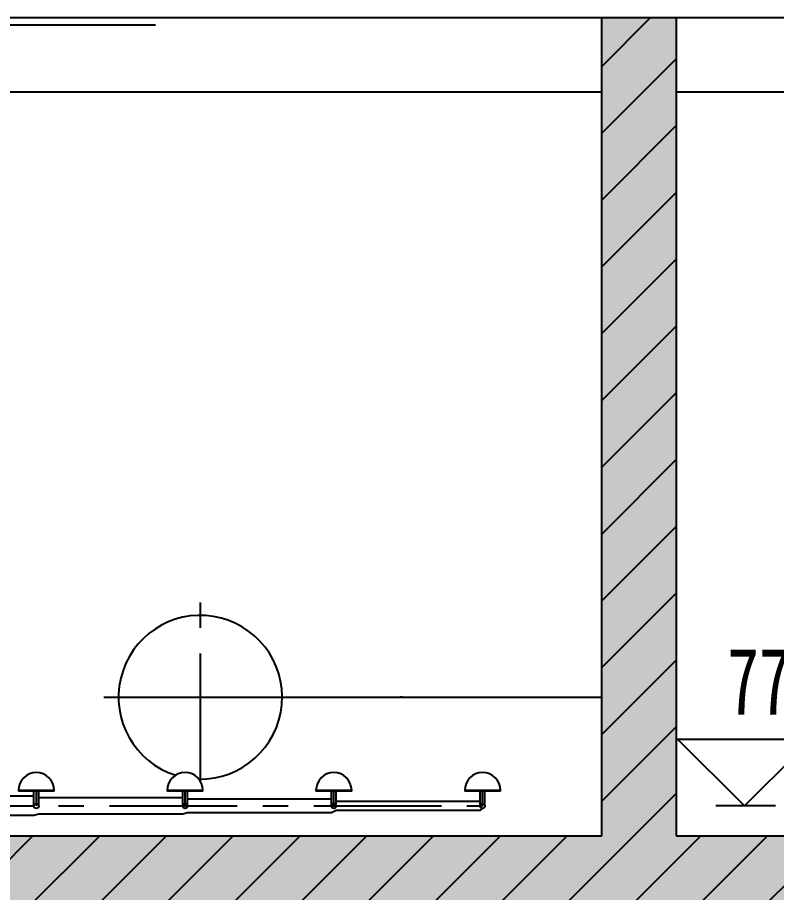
# Model space of a CAD drawing. Header units: millimetres. Extents: x -299291 to 688124, y -407813 to 623474.
# Drawn here: x 283008 to 286784, y -109968 to -105616 of the extents above; entities that cross this region are included whole.
import ezdxf

# ---------------------------------------------------------------- set-up
doc = ezdxf.new("R2010")
doc.units = ezdxf.units.MM
doc.linetypes.add('CENTER', pattern=[50.8, 31.75, -6.35, 6.35, -6.35])
doc.layers.add('空气管', color=2, linetype='Continuous', lineweight=53)
doc.layers.add('轴线', color=6, linetype='CENTER')
doc.styles.get("Standard").update_dxf_attribs({"font": 'txt', "bigfont": 'gbcbig.shx'})
doc.styles.add('样式 3', font='', dxfattribs={"width": 0.7, "height": 1000})
doc.styles.add('长仿宋', font='simfang.ttf', dxfattribs={"width": 0.7})
doc.styles.get('样式 3').set_extended_font_data('FangSong_GB2312')
doc.dimstyles.new('ISO-25', dxfattribs={"dimtxt": 2.5, "dimasz": 2.5, "dimexe": 1.25, "dimexo": 0.625, "dimtad": 1, "dimtxsty": 'Standard', "dimcen": 2.5, "dimadec": 0, "dimazin": 0, "dimtfac": 1, "dimtmove": 0, "dimatfit": 3, "dimfxl": 1, "dimarcsym": 0})
doc.dimstyles.new('副本ISO-25', dxfattribs={"dimtxt": 750, "dimasz": 400, "dimexe": 500, "dimexo": 200, "dimgap": 200, "dimtad": 1, "dimdec": 1, "dimdsep": 46, "dimtxsty": '长仿宋', "dimblk": 'ARCHTICK', "dimcen": 200, "dimadec": 0, "dimazin": 0, "dimtfac": 1, "dimtdec": 1, "dimtmove": 0, "dimatfit": 3, "dimldrblk": 'ARCHTICK', "dimfxl": 1, "dimarcsym": 0})

# ---------------------------------------------------------------- blocks, each defined once
blk = doc.blocks.new('biao')
for p, q in [((39035.4, 59304.3), (42035.4, 59304.3)), ((39035.4, 59304.3), (39635.4, 59304.3)), ((39635.4, 58704.3), (39035.4, 59304.3)), ((39635.4, 58704.3), (40235.4, 59304.3))]:
    blk.add_line(p, q)
blk = doc.blocks.new('*D165')
at = {"color": 0, "lineweight": -2, "ltscale": 20, "transparency": 16777216}
for p, q in [((283917.9, -108996.4), (283917.9, -108995.8)), ((283920.4, -108997), (285912.2, -108997)), ((285914.7, -108996.4), (285914.7, -108995.8))]:
    blk.add_line(p, q, dxfattribs=at)
at = {"color": 0, "ltscale": 20, "transparency": 16777216}
for points in [[(283920.4, -108996.6), (283920.4, -108997.5), (283917.9, -108997)], [(285912.2, -108996.6), (285912.2, -108997.5), (285914.7, -108997)]]:
    blk.add_solid(points, dxfattribs=at)
at = {"layer": 'Defpoints', "color": 0, "ltscale": 20, "transparency": 16777216}
for p in [(283917.9, -108997), (285914.7, -108997), (285914.7, -108997)]:
    blk.add_point(p, dxfattribs=at)
at = {"color": 0, "ltscale": 20, "transparency": 16777216, "insert": (284916.3, -108995), "char_height": 2.5, "attachment_point": 5}
blk.add_mtext('1996,77', dxfattribs=at)
blk = doc.blocks.new('_ArchTick')
at = {"color": 0, "linetype": 'ByBlock', "lineweight": 25, "const_width": 0.15}
blk.add_lwpolyline([(-0.5, -0.5), (0.5, 0.5)], dxfattribs=at)
blk = doc.blocks.new('*D174')
at = {"color": 0, "lineweight": -2, "ltscale": 10, "transparency": 16777216}
for p, q in [((278809.9, -109886.2), (278809.9, -114387.6)), ((312261.6, -109886.2), (312261.6, -114387.6)), ((278809.9, -113887.6), (312261.6, -113887.6))]:
    blk.add_line(p, q, dxfattribs=at)
at = {"layer": 'Defpoints', "color": 0, "ltscale": 10, "transparency": 16777216}
for p in [(278809.9, -109686.2), (312261.6, -109686.2), (312261.6, -113887.6)]:
    blk.add_point(p, dxfattribs=at)
at = {"color": 0, "lineweight": -2, "ltscale": 10, "transparency": 16777216, "xscale": 400, "yscale": 400, "zscale": 400, "rotation": 180}
blk.add_blockref('_ArchTick', (278809.9, -113887.6), dxfattribs=at)
at = {"color": 0, "lineweight": -2, "ltscale": 10, "transparency": 16777216, "xscale": 400, "yscale": 400, "zscale": 400}
blk.add_blockref('_ArchTick', (312261.6, -113887.6), dxfattribs=at)
at = {"color": 0, "ltscale": 10, "transparency": 16777216, "insert": (295535.8, -113306.2), "char_height": 750, "attachment_point": 5, "style": '长仿宋'}
blk.add_mtext('33451.7', dxfattribs=at)

msp = doc.modelspace()

# ---------------------------------------------------------------- hatches: boundary and pattern name
at = {"ltscale": 20}
h = msp.add_hatch(dxfattribs=at)
h.set_pattern_fill('AR-CONC', color=0, scale=3.7, style=0)
h.set_pattern_definition([(50, (-68438.97, -94052.23), (674.0833, -58.9746), [70.485, -775.335]), (355, (-68439, -94052.2), (-130.3985, 706.9096), [56.388, -620.268]), (100.451, (-68382.8, -94057.15), (543.6873, 647.9317), [59.903, -658.933]), (46.1842, (-68439, -93864.3), (1002.9925, -155.5566), [105.7275, -1163.0025]), (96.6356, (-68355.4, -93877.2), (878.3957, 915.4746), [89.8545, -988.3995]), (351.184, (-68439, -93864.3), (878.397, 915.473), [84.582, -930.402]), (21, (-68345, -93911.26), (560.97506, -378.3824), [70.485, -775.335]), (326, (-68345, -93911.26), (228.6675, 681.4955), [56.388, -620.268]), (71.4514, (-68298.24, -93942.8), (789.641, 303.1146), [59.903, -658.933]), (37.5, (-68438.97, -94052.23), (11.42783, 312.85364), [0, -612.7496, 0, -629.666, 0, -622.6175]), (7.5, (-68438.97, -94052.23), (247.23275, 370.66813), [0, -359.0036, 0, -598.6526, 0, -237.2995]), (327.5, (-68648.55, -94052.23), (501.6852, -21.19635), [0, -234.95, 0, -733.044, 0, -972.693]), (317.5, (-68742.53, -94052.23), (548.07797, 94.078), [0, -305.435, 0, -486.8164, 0, -690.753])])
h.paths.add_polyline_path([(278439.912, -110056.21), (312631.612, -110056.21), (312631.612, -105616.21), (312261.612, -105616.21), (312261.612, -109686.21), (306932.872, -109686.21), (306932.872, -105616.21), (306562.872, -105616.21), (306562.872, -109686.21), (301234.132, -109686.21), (301234.132, -105616.21), (300864.132, -105616.21), (300864.132, -109686.21), (293759.392, -109686.21), (293759.392, -105986.21), (293389.392, -105986.21), (293389.392, -109686.21), (286284.652, -109686.21), (286284.652, -105616.21), (285914.652, -105616.21), (285914.652, -109686.21), (278809.912, -109686.21), (278809.912, -105616.21), (278439.912, -105616.21)])
h = msp.add_hatch(dxfattribs=at)
h.set_pattern_fill('ANSI31', color=0, scale=74, style=0)
h.set_pattern_definition([(45, (-68438.97, -94052.23), (-166.13474, 166.13474), [])])
h.paths.add_polyline_path([(286284.652, -109686.21), (286284.652, -105616.21), (285914.652, -105616.21), (285914.652, -109686.21), (278809.912, -109686.21), (278809.912, -105616.21), (278439.912, -105616.21), (278439.912, -110056.21), (312631.612, -110056.21), (312631.612, -105616.21), (312261.612, -105616.21), (312261.612, -109686.21), (306932.872, -109686.21), (306932.872, -105616.21), (306562.872, -105616.21), (306562.872, -109686.21), (301234.132, -109686.21), (301234.132, -105616.21), (300864.132, -105616.21), (300864.132, -109686.21), (293759.392, -109686.21), (293759.392, -105986.21), (293389.392, -105986.21), (293389.392, -109686.21)])

# ---------------------------------------------------------------- linework, layer by layer
at = {"color": 0, "ltscale": 20}
msp.add_line((280582.212, -105616.21), (291617.092, -105616.21), dxfattribs=at)
at = {"ltscale": 20}
for p, q in [((285914.652, -109686.21), (285914.652, -105616.21)), ((285914.652, -105616.21), (286284.652, -105616.21)), ((286284.652, -105616.21), (286284.652, -109686.21)), ((286780.034, -109538.21), (286482.403, -109538.21)), ((278809.912, -109686.21), (285914.652, -109686.21)), ((286284.652, -109686.21), (293389.392, -109686.21))]:
    msp.add_line(p, q, dxfattribs=at)
at = {"color": 4, "ltscale": 20}
for p, q in [((278809.912, -105986.21), (285914.652, -105986.21)), ((286284.652, -105986.21), (300864.132, -105986.21))]:
    msp.add_line(p, q, dxfattribs=at)
at = {"ltscale": 20}
msp.add_arc((283917.877, -108997.045), 407, 268.945996, 252.437151, dxfattribs=at)
at = {"layer": '空气管', "lineweight": -3, "ltscale": 20}
for p, q in [((283090.072, -109490.11), (282373.752, -109490.11)), ((283090.072, -109538.21), (283090.072, -109464.21)), ((283113.752, -109538.21), (283113.752, -109464.21)), ((283830.072, -109497.51), (283113.752, -109497.51)), ((283830.072, -109538.21), (283830.072, -109464.21)), ((283853.752, -109538.21), (283853.752, -109464.21)), ((284570.072, -109538.21), (284570.072, -109464.21)), ((284593.752, -109538.21), (284593.752, -109464.21)), ((285310.072, -109538.21), (285310.072, -109464.21)), ((285333.752, -109538.21), (285333.752, -109464.21)), ((284570.072, -109504.91), (283853.752, -109504.91)), ((285310.072, -109516.01), (284593.752, -109516.01)), ((283090.072, -109586.31), (282361.912, -109586.31)), ((283113.752, -109578.91), (283090.072, -109586.31)), ((283830.072, -109578.91), (283113.752, -109578.91)), ((283854.668, -109571.51), (283830.072, -109578.91)), ((284570.072, -109571.51), (283854.668, -109571.51)), ((284593.723, -109560.41), (284570.072, -109571.51)), ((285310.072, -109560.41), (284593.723, -109560.41)), ((285310.072, -109560.41), (285321.912, -109550.05))]:
    msp.add_line(p, q, dxfattribs=at)
at = {"layer": '空气管', "lineweight": -2, "ltscale": 20}
for p, q in [((283190.712, -109460.51), (283013.112, -109460.51)), ((283013.112, -109460.51), (283013.112, -109464.21)), ((283190.712, -109464.21), (283013.112, -109464.21)), ((283190.712, -109464.21), (283190.712, -109460.51)), ((283930.712, -109460.51), (283753.112, -109460.51)), ((283753.112, -109460.51), (283753.112, -109464.21)), ((283930.712, -109464.21), (283753.112, -109464.21)), ((283930.712, -109464.21), (283930.712, -109460.51)), ((284670.712, -109460.51), (284493.112, -109460.51)), ((284493.112, -109460.51), (284493.112, -109464.21)), ((284670.712, -109464.21), (284493.112, -109464.21)), ((284670.712, -109464.21), (284670.712, -109460.51)), ((285410.712, -109460.51), (285233.112, -109460.51)), ((285233.112, -109460.51), (285233.112, -109464.21)), ((285410.712, -109464.21), (285233.112, -109464.21)), ((285410.712, -109464.21), (285410.712, -109460.51))]:
    msp.add_line(p, q, dxfattribs=at)
at = {"layer": '空气管', "lineweight": -3, "ltscale": 20}
for centre in [(283101.912, -109538.21), (283841.912, -109538.21), (284581.912, -109538.21), (285321.912, -109538.21)]:
    msp.add_circle(centre, 11.84, dxfattribs=at)
at = {"layer": '空气管', "lineweight": -2, "ltscale": 20}
for centre in [(283101.912, -109460.51), (283841.912, -109460.51), (284581.912, -109460.51), (285321.912, -109460.51)]:
    msp.add_arc(centre, 88.8, 0, 180, dxfattribs=at)
at = {"layer": '轴线', "ltscale": 20}
for p, q in [((283917.877, -109414.524), (283917.877, -108516.045)), ((283436.877, -108997.045), (284398.877, -108997.045)), ((283101.912, -109538.21), (283101.912, -109464.21)), ((283841.912, -109538.21), (283841.912, -109464.21)), ((284581.912, -109538.21), (284581.912, -109464.21)), ((285321.912, -109538.21), (285321.912, -109464.21)), ((279401.912, -109538.21), (285321.912, -109538.21))]:
    msp.add_line(p, q, dxfattribs=at)

# ---------------------------------------------------------------- block references
at = {"xscale": 0.5549999999999999, "yscale": 0.5549999999999999, "zscale": 0.5549999999999999}
for p in [(260364.611, -138567.114), (264626.796, -142119.114)]:
    msp.add_blockref('biao', p, dxfattribs=at)

# ---------------------------------------------------------------- texts
at = {"insert": (286538.474, -108751.118), "char_height": 333, "width": 543.68974, "attachment_point": 1, "style": '样式 3'}
msp.add_mtext('77.403', dxfattribs=at)

# ---------------------------------------------------------------- dimensions: what is measured, and where the dimension line sits
at = {"ltscale": 20}
dim = msp.add_linear_dim(base=(285914.652, -108997.0445), p1=(283917.8774, -108997.0445), p2=(285914.652, -108997.0445), dimstyle='ISO-25', dxfattribs=at)
dim.commit()
dim.dimension.update_dxf_attribs({"geometry": '*D165', "text_midpoint": (284916.2647, -108994.9612)})
at = {"color": 2, "ltscale": 10}
dim = msp.add_linear_dim(base=(312261.612, -113887.595), p1=(278809.912, -109686.21), p2=(312261.612, -109686.21), dimstyle='副本ISO-25', dxfattribs=at)
dim.commit()
dim.dimension.update_dxf_attribs({"geometry": '*D174', "text_midpoint": (295535.762, -113306.166)})

doc.saveas('drawing.dxf')
